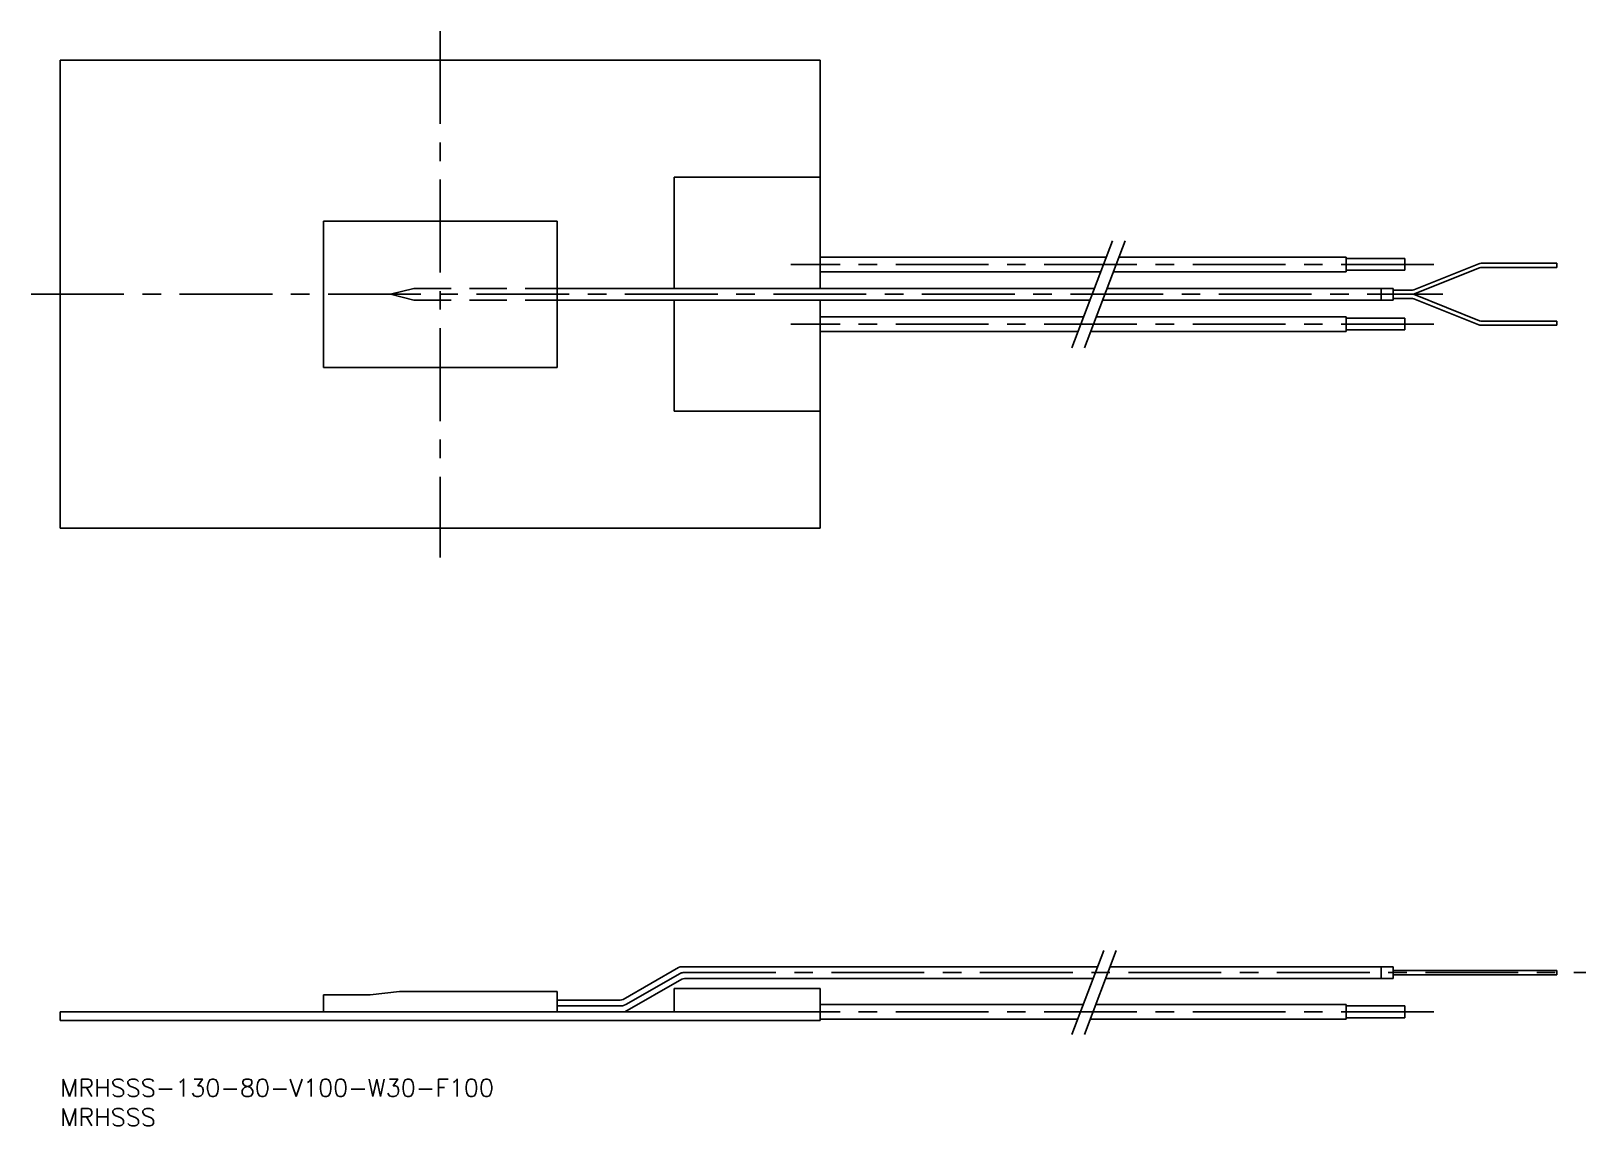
# Model space of a CAD drawing. Extents: x -5 to 261, y -8 to 179.
import ezdxf

# ---------------------------------------------------------------- set-up
doc = ezdxf.new("R2010")
doc.units = 0
doc.header["$LTSCALE"] = 0.5
doc.linetypes.add('CENTER', pattern=[50.8, 31.75, -6.35, 6.35, -6.35])
doc.linetypes.add('DASHED', pattern=[19.05, 12.7, -6.35])
for name, color, linetype in [('MSM_CENTER', 1, 'CENTER'), ('MSM_CONTINUOUS', 7, 'CONTINUOUS'), ('MSM_DASHED', 4, 'DASHED'), ('MSM_NARROW', 5, 'CONTINUOUS'), ('MSM_PART_NUMBER', 7, 'CONTINUOUS')]:
    doc.layers.add(name, color=color, linetype=linetype)
doc.styles.get("Standard").update_dxf_attribs({"font": 'txt.shx', "height": 3, "bigfont": 'bigfont.shx'})

# ---------------------------------------------------------------- blocks, each defined once
blk = doc.blocks.new('*U10')
at = {"layer": 'MSM_PART_NUMBER'}
blk.add_text('MRHSSS-130-80-V100-W30-F100', height=3, dxfattribs=at).set_placement((0, -3))
blk = doc.blocks.new('*U11')
at = {"layer": 'MSM_PART_NUMBER'}
blk.add_text('MRHSSS', height=3, dxfattribs=at).set_placement((0, -8))

msp = doc.modelspace()

# ---------------------------------------------------------------- linework, layer by layer
at = {"layer": 'MSM_CENTER'}
for p, q in [((65, 179.19), (65, 89.19)), ((235, 139.29), (125, 139.29)), ((-5, 134.19), (236.5, 134.19)), ((235, 129.09), (125, 129.09)), ((96.76, 12.76), (106.05, 18.07)), ((106.54, 18.2), (261, 18.2)), ((85, 12.5), (95.77, 12.5)), ((235, 11.5), (125, 11.5))]:
    msp.add_line(p, q, dxfattribs=at)
for centre, radius, start, end in [((106.54, 17.2), 1, 90, 119.7449), ((95.77, 14.5), 2, 270, 299.7449)]:
    msp.add_arc(centre, radius, start, end, dxfattribs=at)
at = {"layer": 'MSM_CONTINUOUS'}
for p, q in [((0, 174.19), (130, 174.19)), ((0, 174.19), (0, 94.19)), ((130, 174.19), (130, 135.19)), ((105, 154.19), (105, 135.19)), ((105, 154.19), (130, 154.19)), ((45, 146.69), (85, 146.69)), ((45, 146.69), (45, 121.69)), ((85, 146.69), (85, 121.69)), ((178.95, 140.54), (130, 140.54)), ((220, 140.54), (181.09, 140.54)), ((220, 140.54), (220, 138.04)), ((230, 140.29), (220, 140.29)), ((230, 138.29), (230, 140.29)), ((231.5, 134.19), (242.82, 138.71)), ((231.54, 134.96), (242.69, 139.41)), ((243.06, 139.49), (256, 139.49)), ((243.19, 138.79), (256, 138.79)), ((256, 138.79), (256, 139.49)), ((130, 138.04), (178, 138.04)), ((180.14, 138.04), (220, 138.04)), ((230, 138.29), (220, 138.29)), ((85, 135.19), (176.86, 135.19)), ((85, 133.19), (176.22, 133.19)), ((105, 133.19), (105, 114.19)), ((130, 133.19), (130, 94.19)), ((178.3, 133.19), (228, 133.19)), ((179.06, 135.19), (228, 135.19)), ((226, 135.19), (226, 133.19)), ((228, 135.19), (228, 133.19)), ((228, 134.89), (231.17, 134.89)), ((228, 133.49), (231.17, 133.49)), ((231.5, 134.19), (242.82, 129.66)), ((231.54, 133.41), (242.69, 128.96)), ((130, 130.34), (175.08, 130.34)), ((174.13, 127.84), (130, 127.84)), ((220, 127.84), (176.27, 127.84)), ((177.22, 130.34), (220, 130.34)), ((220, 127.84), (220, 130.34)), ((230, 130.09), (220, 130.09)), ((230, 128.09), (220, 128.09)), ((230, 130.09), (230, 128.09)), ((243.06, 128.89), (256, 128.89)), ((243.19, 129.59), (256, 129.59)), ((256, 128.89), (256, 129.59)), ((45, 121.69), (85, 121.69)), ((105, 114.19), (130, 114.19)), ((0, 94.19), (130, 94.19)), ((96.27, 13.63), (105.78, 19.07)), ((106.28, 19.2), (177.45, 19.2)), ((179.59, 19.2), (228, 19.2)), ((226, 19.2), (226, 17.2)), ((228, 19.2), (228, 17.2)), ((96.57, 11.5), (106.31, 17.07)), ((106.81, 17.2), (176.69, 17.2)), ((178.83, 17.2), (228, 17.2)), ((228, 18.55), (256, 18.55)), ((228, 17.85), (256, 17.85)), ((256, 18.55), (256, 17.85)), ((45, 14.4), (45, 11.5)), ((45, 14.4), (53, 14.4)), ((53, 14.4), (58, 15)), ((58, 15), (85, 15)), ((85, 15), (85, 11.5)), ((85, 13.5), (95.77, 13.5)), ((105, 15.5), (130, 15.5)), ((105, 15.5), (105, 11.5)), ((130, 15.5), (130, 10)), ((0, 11.5), (0, 10)), ((0, 11.5), (130, 11.5)), ((130, 12.75), (175, 12.75)), ((177.14, 12.75), (220, 12.75)), ((220, 10.25), (220, 12.75)), ((230, 12.5), (220, 12.5)), ((230, 12.5), (230, 10.5)), ((0, 10), (130, 10)), ((174.05, 10.25), (130, 10.25)), ((220, 10.25), (176.19, 10.25)), ((230, 10.5), (220, 10.5))]:
    msp.add_line(p, q, dxfattribs=at)
for centre, start, end in [((243.06, 138.49), 90, 111.8014), ((243.19, 137.79), 90, 111.8014), ((231.17, 135.89), 270, 291.8014), ((231.17, 132.49), 68.1986, 90), ((243.06, 129.89), 248.1986, 270), ((243.19, 130.59), 248.1986, 270), ((106.28, 18.2), 90, 119.7449), ((106.81, 16.2), 90, 119.7449), ((95.77, 14.5), 270, 299.7449)]:
    msp.add_arc(centre, 1, start, end, dxfattribs=at)
at = {"layer": 'MSM_DASHED'}
for p, q in [((56.5, 134.19), (60.5, 135.19)), ((56.5, 134.19), (60.5, 133.19)), ((60.5, 135.19), (85, 135.19)), ((60.5, 133.19), (85, 133.19))]:
    msp.add_line(p, q, dxfattribs=at)
at = {"layer": 'MSM_NARROW'}
for p, q in [((180.01, 143.34), (173.06, 125.03)), ((182.15, 143.34), (175.2, 125.03)), ((178.51, 22), (173.06, 7.65)), ((180.65, 22), (175.2, 7.65))]:
    msp.add_line(p, q, dxfattribs=at)

# ---------------------------------------------------------------- block references
at = {"layer": 'MSM_CONTINUOUS'}
for name in ['*U10', '*U11']:
    msp.add_blockref(name, (0, 0), dxfattribs=at)

doc.saveas('drawing.dxf')
